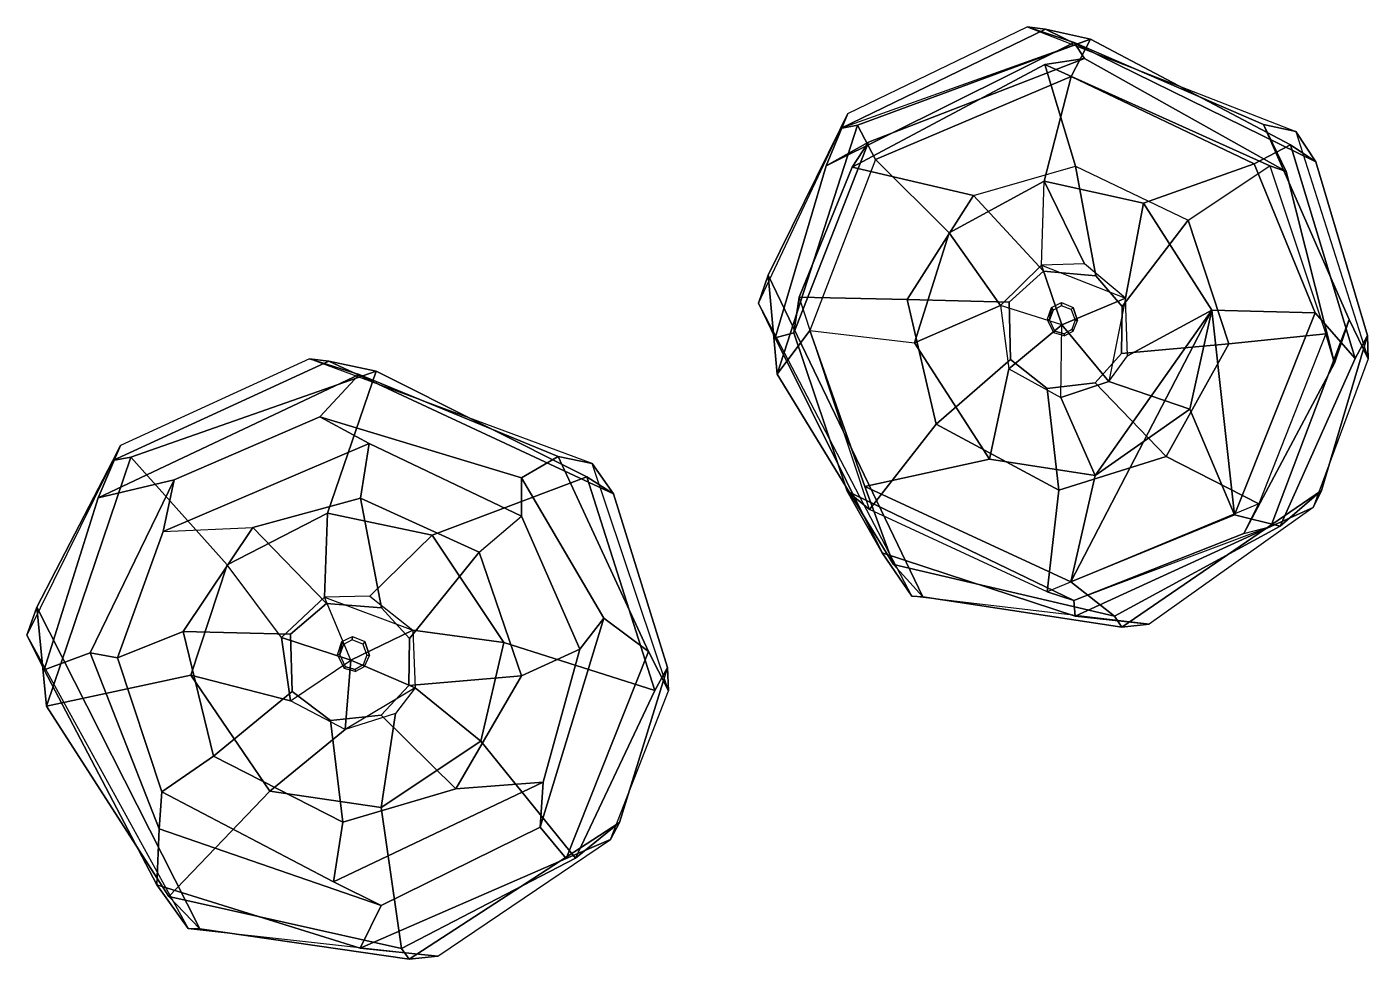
# Model space of a CAD drawing. Extents: x -6 to 11.6, y -2.5 to 13.7.
# Drawn here: x -5.96 to 0.74, y 9.02 to 13.68 of the extents above; entities that cross this region are included whole.
import ezdxf

# ---------------------------------------------------------------- set-up
doc = ezdxf.new("R2010")
doc.units = 0
doc.header["$LTSCALE"] = 1.25
doc.header["$MEASUREMENT"] = 0
doc.layers.get('0').update_dxf_attribs({"linetype": 'CONTINUOUS'})
doc.layers.add('PLANTS', color=3, linetype='CONTINUOUS')

# ---------------------------------------------------------------- blocks, each defined once
blk = doc.blocks.new('TRUNK')
at = {"color": 16}
mesh = blk.add_polyface(dxfattribs=at)
corners = [(-8.66, 3.14, 48), (-10.25, 3.05), (-7.38, 10.55), (-6.33, 8.95, 48), (-0.78, 13.55), (-0.87, 11.56, 48), (6.97, 10.58), (5.7, 9.2, 48), (8.28, 2.87, 48), (9.84, 2.71), (5.97, -2.7, 48), (6.87, -3.67), (0.9, -5.29, 48), (0.88, -6.5), (-5.87, -4.81), (-5.08, -3.81, 48)]
mesh.append_faces([[corners[k] for k in face] for face in [(8, 10, 11, 9), (15, 0, 1, 14)]], dxfattribs={"color": 16})
mesh.append_faces([[corners[k] for k in face] for face in [(0, 3, 0), (2, 3, 2), (4, 5, 4), (6, 9, 6), (10, 11, 10), (12, 15, 12)]], dxfattribs={"vtx0": -1, "color": 16})
mesh.append_faces([[corners[k] for k in face] for face in [(0, 2, 3)]], dxfattribs={"vtx0": -1, "vtx2": -1, "color": 16})
mesh.append_faces([[corners[k] for k in face] for face in [(0, 0, 1, 2), (2, 4, 5, 3), (4, 6, 7, 5), (6, 7, 8, 9), (10, 12, 13, 11), (12, 13, 14, 15)]], dxfattribs={"vtx3": -1, "color": 16})
blk = doc.blocks.new('HTRUNK')
blk.add_blockref('TRUNK', (0, 0))
blk = doc.blocks.new('HTREE2')
at = {"color": 122}
blk.add_point((0, 0), dxfattribs=at)
mesh = blk.add_polyface(dxfattribs=at)
corners = [(-6.88, 98.8, -48), (-12.93, 99.56, -60), (-72.24, 70.89, -60), (-74.64, 65.92, -48), (-101.67, 8.23, -60), (-98.52, 17.5, -48), (-51.02, -88.65, -60), (-47.4, -88.85, -48), (27.33, -97.84, -60), (18.29, -98.84, -48), (81.46, -59.28, -60), (84.26, -53.65, -48), (99.65, -10.12, -60), (99.39, -2.41, -48), (75.72, 65, -60), (82.37, 54.98, -48)]
mesh.append_faces([[corners[k] for k in face] for face in [(0, 3, 0), (3, 5, 3), (5, 7, 5), (7, 9, 7), (9, 11, 9), (11, 13, 11), (13, 15, 13), (15, 0, 15), (0, 3, 0)]], dxfattribs={"vtx0": -1, "color": 122})
mesh.append_faces([[corners[k] for k in face] for face in [(0, 1, 2, 3), (3, 2, 4, 5), (5, 4, 6, 7), (7, 6, 8, 9), (9, 8, 10, 11), (11, 10, 12, 13), (13, 12, 14, 15), (15, 14, 1, 0), (0, 1, 2, 3)]], dxfattribs={"vtx3": -1, "color": 122})
mesh = blk.add_polyface(dxfattribs=at)
corners = [(-79.33, 53.62, -72), (-72.24, 70.89, -60), (-101.67, 8.23, -60), (-96.19, -3.2, -72), (-51.02, -88.65, -60), (-60.89, -74.28, -72), (27.33, -97.84, -60), (2.89, -95.16, -72), (81.46, -59.28, -60), (67.53, -65.56, -72), (99.65, -10.12, -60), (93.39, 2.8, -72), (75.72, 65, -60), (65.04, 67.26, -72), (-12.93, 99.56, -60), (2.59, 94.34, -72)]
mesh.append_faces([[corners[k] for k in face] for face in [(0, 3, 0), (3, 5, 3), (5, 7, 5), (7, 9, 7), (9, 11, 9), (11, 13, 11), (13, 15, 13), (15, 0, 15)]], dxfattribs={"vtx0": -1, "color": 122})
mesh.append_faces([[corners[k] for k in face] for face in [(0, 1, 2, 3), (3, 2, 4, 5), (5, 4, 6, 7), (7, 6, 8, 9), (9, 8, 10, 11), (11, 10, 12, 13), (13, 12, 14, 15), (15, 14, 1, 0)]], dxfattribs={"vtx3": -1, "color": 122})
mesh = blk.add_polyface(dxfattribs=at)
corners = [(-69.02, 67.09, -36), (-74.64, 65.92, -48), (-98.52, 17.5, -48), (-95.49, -15.23, -36), (-47.4, -88.85, -48), (-57.16, -78.12, -36), (18.29, -98.84, -48), (15.87, -95.25, -36), (84.26, -53.65, -48), (70.54, -65.43, -36), (99.39, -2.41, -48), (95.36, -10.02, -36), (82.37, 54.98, -48), (74.06, 60.59, -36), (-6.88, 98.8, -48), (7.98, 95.49, -36)]
mesh.append_faces([[corners[k] for k in face] for face in [(0, 3, 0), (3, 5, 3), (5, 7, 5), (7, 9, 7), (9, 11, 9), (11, 13, 11), (13, 15, 13), (15, 0, 15)]], dxfattribs={"vtx0": -1, "color": 122})
mesh.append_faces([[corners[k] for k in face] for face in [(0, 1, 2, 3), (3, 2, 4, 5), (5, 4, 6, 7), (7, 6, 8, 9), (9, 8, 10, 11), (11, 10, 12, 13), (13, 12, 14, 15), (15, 14, 1, 0)]], dxfattribs={"vtx3": -1, "color": 122})
mesh = blk.add_polyface(dxfattribs=at)
corners = [(-55.44, 59.57, -84), (-79.33, 53.62, -72), (-96.19, -3.2, -72), (-81.83, 2.46, -84), (-60.89, -74.28, -72), (-60.18, -55.71, -84), (2.89, -95.16, -72), (9.53, -81.07, -84), (67.53, -65.56, -72), (59.45, -55.2, -84), (93.39, 2.8, -72), (79.42, 13.86, -84), (65.04, 67.26, -72), (53.52, 60.23, -84), (2.59, 94.34, -72), (-9.69, 80.35, -84)]
mesh.append_faces([[corners[k] for k in face] for face in [(0, 3, 0), (3, 5, 3), (5, 7, 5), (7, 9, 7), (9, 11, 9), (11, 13, 11), (13, 15, 13), (15, 0, 15)]], dxfattribs={"vtx0": -1, "color": 122})
mesh.append_faces([[corners[k] for k in face] for face in [(0, 1, 2, 3), (3, 2, 4, 5), (5, 4, 6, 7), (7, 6, 8, 9), (9, 8, 10, 11), (11, 10, 12, 13), (13, 12, 14, 15), (15, 14, 1, 0)]], dxfattribs={"vtx3": -1, "color": 122})
mesh = blk.add_polyface(dxfattribs=at)
corners = [(-50.2, -4.93, -12), (-95.49, -15.23, -36), (-69.02, 67.09, -36), (-38.76, 31.45, -12), (7.98, 95.49, -36), (-7.35, 48.59, -12), (74.06, 60.59, -36), (25.49, 41.3, -12), (95.36, -10.02, -36), (48.02, 5.87, -12), (70.54, -65.43, -36), (40.81, -26.77, -12), (15.87, -95.25, -36), (9.47, -48.7, -12), (-57.16, -78.12, -36), (-25.44, -43.35, -12)]
mesh.append_faces([[corners[k] for k in face] for face in [(0, 3, 0), (3, 5, 3), (5, 7, 5), (7, 9, 7), (9, 11, 9), (11, 13, 11), (13, 15, 13), (15, 0, 15)]], dxfattribs={"vtx0": -1, "color": 122})
mesh.append_faces([[corners[k] for k in face] for face in [(0, 1, 2, 3), (3, 2, 4, 5), (5, 4, 6, 7), (7, 6, 8, 9), (9, 8, 10, 11), (11, 10, 12, 13), (13, 12, 14, 15), (15, 14, 1, 0)]], dxfattribs={"vtx3": -1, "color": 122})
mesh = blk.add_polyface(dxfattribs=at)
corners = [(-58.88, 42.53, -96), (-55.44, 59.57, -84), (-9.69, 80.35, -84), (5.72, 71.54, -96), (-81.83, 2.46, -84), (-73.21, 0.8, -96), (-60.18, -55.71, -84), (-59.35, -43.52, -96), (9.53, -81.07, -84), (-5.42, -73.28, -96), (59.45, -55.2, -84), (60.31, -40.38, -96), (79.42, 13.86, -84), (71.9, 3.64, -96), (53.52, 60.23, -84), (53.6, 47.54, -96)]
mesh.append_faces([[corners[k] for k in face] for face in [(0, 3, 0), (0, 5, 0), (5, 7, 5), (7, 9, 7), (9, 11, 9), (11, 13, 11), (13, 15, 13), (15, 3, 15), (3, 0, 3)]], dxfattribs={"vtx0": -1, "color": 122})
mesh.append_faces([[corners[k] for k in face] for face in [(0, 1, 2, 3), (0, 1, 4, 5), (5, 4, 6, 7), (7, 6, 8, 9), (9, 8, 10, 11), (11, 10, 12, 13), (13, 12, 14, 15), (15, 14, 2, 3), (3, 2, 1, 0)]], dxfattribs={"vtx3": -1, "color": 122})
mesh = blk.add_polyface(dxfattribs=at)
corners = [(5.72, 71.54, -96), (3.04, 53.55, -108), (40.23, 35.69, -108), (53.6, 47.54, -96), (71.9, 3.64, -96), (53.59, -5.2, -108), (60.31, -40.38, -96), (32.95, -42.5, -108), (-5.42, -73.28, -96), (-2.55, -53.58, -108), (-59.35, -43.52, -96), (-43.06, -31.72, -108), (-73.21, 0.8, -96), (-52.59, 9.45, -108), (-58.88, 42.53, -96), (-30.72, 43.81, -108)]
mesh.append_faces([[corners[k] for k in face] for face in [(0, 3, 0), (2, 5, 2), (5, 7, 5), (7, 9, 7), (9, 11, 9), (11, 13, 11), (13, 15, 13), (14, 0, 14)]], dxfattribs={"vtx0": -1, "color": 122})
mesh.append_faces([[corners[k] for k in face] for face in [(0, 1, 2, 3), (2, 3, 4, 5), (5, 4, 6, 7), (7, 6, 8, 9), (9, 8, 10, 11), (11, 10, 12, 13), (13, 12, 14, 15), (14, 15, 1, 0)]], dxfattribs={"vtx3": -1, "color": 122})
mesh = blk.add_polyface(dxfattribs=at)
corners = [(-18.93, 8.57, -113), (-52.59, 9.45, -108), (-43.06, -31.72, -108), (-18.42, -10.37, -113), (-2.55, -53.58, -108), (-6.41, -19.99, -113), (32.95, -42.5, -108), (9.54, -18.14, -113), (53.59, -5.2, -108), (18.2, -8.42, -113), (40.23, 35.69, -108), (18.37, 7.18, -113), (3.04, 53.55, -108), (9.67, 17.24, -113), (-30.72, 43.81, -108), (-7.62, 18.76, -113)]
mesh.append_faces([[corners[k] for k in face] for face in [(0, 3, 0), (3, 5, 3), (5, 7, 5), (7, 9, 7), (9, 11, 9), (11, 13, 11), (13, 15, 13), (15, 0, 15)]], dxfattribs={"vtx0": -1, "color": 122})
mesh.append_faces([[corners[k] for k in face] for face in [(0, 1, 2, 3), (3, 2, 4, 5), (5, 4, 6, 7), (7, 6, 8, 9), (9, 8, 10, 11), (11, 10, 12, 13), (13, 12, 14, 15), (15, 14, 1, 0)]], dxfattribs={"vtx3": -1, "color": 122})
mesh = blk.add_polyface(dxfattribs=at)
corners = [(-21.74, 7.47, -4), (-38.76, 31.45, -12), (-7.35, 48.59, -12), (-8.22, 20.82, -4), (25.49, 41.3, -12), (5.93, 21.19, -4), (19.5, 9.85, -4), (48.02, 5.87, -12), (20.19, -9.21, -4), (40.81, -26.77, -12), (13.96, -17.66, -4), (9.47, -48.7, -12), (-1.8, -22.95, -4), (-25.44, -43.35, -12), (-18.98, -13.5, -4), (-50.2, -4.93, -12)]
mesh.append_faces([[corners[k] for k in face] for face in [(2, 4, 5, 3)]], dxfattribs={"color": 122})
mesh.append_faces([[corners[k] for k in face] for face in [(0, 3, 0), (5, 4, 5), (6, 7, 6), (8, 9, 8), (10, 11, 10), (12, 13, 12), (14, 15, 14)]], dxfattribs={"vtx0": -1, "color": 122})
mesh.append_faces([[corners[k] for k in face] for face in [(0, 1, 2, 3), (5, 6, 7, 4), (6, 8, 9, 7), (8, 10, 11, 9), (10, 12, 13, 11), (12, 14, 15, 13), (14, 0, 1, 15)]], dxfattribs={"vtx3": -1, "color": 122})
mesh = blk.add_polyface(dxfattribs=at)
corners = [(-18.98, -13.5, -4), (0, 0), (-1.8, -22.95, -4), (20.19, -9.21, -4), (19.5, 9.85, -4), (-8.22, 20.82, -4), (-21.74, 7.47, -4)]
mesh.append_faces([[corners[k] for k in face] for face in [(0, 1, 2, 0), (1, 5, 4, 1), (1, 5, 6, 1), (1, 6, 0, 1)]], dxfattribs={"color": 122})
mesh.append_faces([[corners[k] for k in face] for face in [(1, 1, 4)]], dxfattribs={"vtx0": -1, "color": 122})
mesh.append_faces([[corners[k] for k in face] for face in [(1, 1, 4), (1, 4, 3), (1, 3, 1)]], dxfattribs={"vtx0": -1, "vtx2": -1, "color": 122})
mesh.append_faces([[corners[k] for k in face] for face in [(1, 3, 2, 1)]], dxfattribs={"vtx3": -1, "color": 122})
blk = doc.blocks.new('FTREE2')
at = {"yscale": 0.95, "zscale": 1.5}
blk.add_blockref('HTREE2', (-0.89, 0, 199.87), dxfattribs=at)
at = {"xscale": 0.5, "yscale": 0.55}
blk.add_blockref('HTRUNK', (0, 0), dxfattribs=at)
blk = doc.blocks.new('T41')
at = {"xscale": 0.005305706757857289, "yscale": 0.005305706757857289, "zscale": 0.005305706757857289}
blk.add_blockref('FTREE2', (-0.0011, 0, 0.002), dxfattribs=at)
blk = doc.blocks.new('HTREE3')
at = {"color": 3}
blk.add_point((0, 0), dxfattribs=at)
mesh = blk.add_polyface(dxfattribs=at)
corners = [(-73.14, 64.89, -48), (-70.74, 69.86, -60), (-11.43, 98.53, -60), (-5.38, 97.77, -48), (77.22, 63.97, -60), (83.87, 53.94, -48), (101.16, -11.15, -60), (100.89, -3.45, -48), (82.96, -60.31, -60), (85.76, -54.69, -48), (28.83, -98.88, -60), (19.79, -99.87, -48), (-49.52, -89.68, -60), (-45.9, -89.88, -48), (-100.17, 7.2, -60), (-97.02, 16.47, -48)]
mesh.append_faces([[corners[k] for k in face] for face in [(0, 3, 0), (3, 5, 3), (5, 7, 5), (7, 9, 7), (9, 11, 9), (11, 13, 11), (13, 15, 13), (15, 0, 15), (0, 3, 0), (3, 5, 3)]], dxfattribs={"vtx0": -1, "color": 3})
mesh.append_faces([[corners[k] for k in face] for face in [(0, 1, 2, 3), (3, 2, 4, 5), (5, 4, 6, 7), (7, 6, 8, 9), (9, 8, 10, 11), (11, 10, 12, 13), (13, 12, 14, 15), (15, 14, 1, 0), (0, 1, 2, 3), (3, 2, 4, 5)]], dxfattribs={"vtx3": -1, "color": 3})
mesh = blk.add_polyface(dxfattribs=at)
corners = [(-77.83, 52.59, -72), (-70.74, 69.86, -60), (-11.43, 98.53, -60), (4.09, 93.3, -72), (77.22, 63.97, -60), (66.54, 66.23, -72), (101.16, -11.15, -60), (94.89, 1.77, -72), (82.96, -60.31, -60), (69.03, -66.59, -72), (28.83, -98.88, -60), (4.39, -96.19, -72), (-49.52, -89.68, -60), (-59.38, -75.31, -72), (-100.17, 7.2, -60), (-94.69, -4.23, -72)]
mesh.append_faces([[corners[k] for k in face] for face in [(0, 3, 0), (3, 5, 3), (5, 7, 5), (7, 9, 7), (9, 11, 9), (11, 13, 11), (13, 15, 13), (15, 0, 15), (0, 3, 0)]], dxfattribs={"vtx0": -1, "color": 3})
mesh.append_faces([[corners[k] for k in face] for face in [(0, 1, 2, 3), (3, 2, 4, 5), (5, 4, 6, 7), (7, 6, 8, 9), (9, 8, 10, 11), (11, 10, 12, 13), (13, 12, 14, 15), (15, 14, 1, 0), (0, 1, 2, 3)]], dxfattribs={"vtx3": -1, "color": 3})
mesh = blk.add_polyface(dxfattribs=at)
corners = [(-67.52, 66.06, -36), (-73.14, 64.89, -48), (-97.02, 16.47, -48), (-93.99, -16.26, -36), (-5.38, 97.77, -48), (9.48, 94.46, -36), (83.87, 53.94, -48), (75.56, 59.55, -36), (100.89, -3.45, -48), (96.86, -11.05, -36), (85.76, -54.69, -48), (72.05, -66.46, -36), (19.79, -99.87, -48), (17.37, -96.28, -36), (-45.9, -89.88, -48), (-55.66, -79.15, -36)]
mesh.append_faces([[corners[k] for k in face] for face in [(0, 3, 0), (0, 5, 0), (5, 7, 5), (7, 9, 7), (9, 11, 9), (11, 13, 11), (13, 15, 13), (15, 3, 15), (3, 0, 3), (0, 5, 1)]], dxfattribs={"vtx0": -1, "color": 3})
mesh.append_faces([[corners[k] for k in face] for face in [(0, 1, 2, 3), (0, 1, 4, 5), (5, 4, 6, 7), (7, 6, 8, 9), (9, 8, 10, 11), (11, 10, 12, 13), (13, 12, 14, 15), (15, 14, 2, 3), (3, 2, 1, 0), (0, 1, 4, 5)]], dxfattribs={"vtx3": -1, "color": 3})
mesh = blk.add_polyface(dxfattribs=at)
corners = [(-77.83, 52.59, -72), (-63.83, 60.42, -84), (7.45, 88.02, -84), (4.09, 93.3, -72), (74.07, 50.69, -84), (66.54, 66.23, -72), (90.06, -12.66, -84), (94.89, 1.77, -72), (60.12, -68.93, -84), (69.03, -66.59, -72), (3.9, -91.05, -84), (4.39, -96.19, -72), (-70.89, -54.88, -84), (-59.38, -75.31, -72), (-88.56, -2.61, -84), (-94.69, -4.23, -72)]
mesh.append_faces([[corners[k] for k in face] for face in [(9, 10, 11, 9)]], dxfattribs={"color": 3})
mesh.append_faces([[corners[k] for k in face] for face in [(0, 3, 0), (3, 5, 3), (5, 7, 5), (7, 9, 7), (11, 13, 11), (13, 15, 13), (15, 0, 15), (0, 3, 0)]], dxfattribs={"vtx0": -1, "color": 3})
mesh.append_faces([[corners[k] for k in face] for face in [(0, 1, 2, 3), (3, 2, 4, 5), (5, 4, 6, 7), (7, 6, 8, 9), (11, 10, 12, 13), (13, 12, 14, 15), (15, 14, 1, 0), (0, 1, 2, 3)]], dxfattribs={"vtx3": -1, "color": 3})
mesh = blk.add_polyface(dxfattribs=at)
corners = [(-61.61, 54.7, -24), (-67.52, 66.06, -36), (9.48, 94.46, -36), (3.07, 82.09, -24), (75.56, 59.55, -36), (63.48, 53.27, -24), (96.86, -11.05, -36), (83.69, 4.03, -24), (72.05, -66.46, -36), (57.03, -62.78, -24), (17.37, -96.28, -36), (3.01, -84.94, -24), (-55.66, -79.15, -36), (-65.12, -53.42, -24), (-93.99, -16.26, -36), (-83.26, -1.81, -24)]
mesh.append_faces([[corners[k] for k in face] for face in [(15, 14, 1, 0)]], dxfattribs={"color": 3})
mesh.append_faces([[corners[k] for k in face] for face in [(0, 3, 0), (3, 5, 3), (5, 7, 5), (7, 9, 7), (9, 11, 9), (11, 13, 11), (13, 15, 13)]], dxfattribs={"vtx0": -1, "color": 3})
mesh.append_faces([[corners[k] for k in face] for face in [(0, 1, 2, 3), (3, 2, 4, 5), (5, 4, 6, 7), (7, 6, 8, 9), (9, 8, 10, 11), (11, 10, 12, 13), (13, 12, 14, 15)]], dxfattribs={"vtx3": -1, "color": 3})
mesh = blk.add_polyface(dxfattribs=at)
corners = [(-88.56, -2.61, -84), (-86.76, 9.17, -96), (-69.26, 52.17, -96), (-63.83, 60.42, -84), (-5.58, 86.05, -96), (7.45, 88.02, -84), (68.73, 52.6, -96), (74.07, 50.69, -84), (87.14, -2.99, -96), (90.06, -12.66, -84), (65.01, -59.13, -96), (60.12, -68.93, -84), (-4.85, -88.16, -96), (3.9, -91.05, -84), (-63.53, -60.95, -96), (-70.89, -54.88, -84)]
mesh.append_faces([[corners[k] for k in face] for face in [(0, 3, 0), (3, 5, 3), (5, 7, 5), (7, 9, 7), (9, 11, 9), (11, 13, 11), (13, 15, 13), (15, 0, 15)]], dxfattribs={"vtx0": -1, "color": 3})
mesh.append_faces([[corners[k] for k in face] for face in [(0, 1, 2, 3), (3, 2, 4, 5), (5, 4, 6, 7), (7, 6, 8, 9), (9, 8, 10, 11), (11, 10, 12, 13), (13, 12, 14, 15), (15, 14, 1, 0)]], dxfattribs={"vtx3": -1, "color": 3})
mesh = blk.add_polyface(dxfattribs=at)
corners = [(-86.76, 9.17, -96), (-51.09, 8.42, -108), (-29.22, 42.78, -108), (-69.26, 52.17, -96), (4.54, 52.52, -108), (-5.58, 86.05, -96), (41.74, 34.66, -108), (68.73, 52.6, -96), (87.14, -2.99, -96), (55.09, -6.23, -108), (65.01, -59.13, -96), (34.45, -43.53, -108), (-4.85, -88.16, -96), (-1.05, -54.61, -108), (-63.53, -60.95, -96), (-41.56, -32.76, -108)]
mesh.append_faces([[corners[k] for k in face] for face in [(0, 3, 0), (3, 5, 3), (5, 7, 5), (6, 9, 6), (9, 11, 9), (11, 13, 11), (13, 15, 13), (15, 1, 15), (1, 2, 1)]], dxfattribs={"vtx0": -1, "color": 3})
mesh.append_faces([[corners[k] for k in face] for face in [(0, 1, 2, 3), (3, 2, 4, 5), (5, 4, 6, 7), (6, 7, 8, 9), (9, 8, 10, 11), (11, 10, 12, 13), (13, 12, 14, 15), (15, 14, 0, 1), (1, 0, 3, 2)]], dxfattribs={"vtx3": -1, "color": 3})
mesh = blk.add_polyface(dxfattribs=at)
corners = [(-37.26, 30.42, -12), (-61.61, 54.7, -24), (-83.26, -1.81, -24), (-48.69, -5.96, -12), (3.07, 82.09, -24), (-5.85, 47.56, -12), (63.48, 53.27, -24), (26.99, 40.27, -12), (83.69, 4.03, -24), (49.52, 4.84, -12), (57.03, -62.78, -24), (42.31, -27.8, -12), (3.01, -84.94, -24), (10.97, -49.74, -12), (-65.12, -53.42, -24), (-23.94, -44.38, -12)]
mesh.append_faces([[corners[k] for k in face] for face in [(0, 3, 0), (0, 5, 0), (5, 7, 5), (7, 9, 7), (9, 13, 11), (13, 15, 13), (15, 3, 15)]], dxfattribs={"vtx0": -1, "color": 3})
mesh.append_faces([[corners[k] for k in face] for face in [(9, 11, 9), (9, 9, 11), (9, 11, 10), (9, 10, 12), (9, 12, 13)]], dxfattribs={"vtx0": -1, "vtx2": -1, "color": 3})
mesh.append_faces([[corners[k] for k in face] for face in [(0, 1, 2, 3), (0, 1, 4, 5), (5, 4, 6, 7), (7, 6, 8, 9), (9, 8, 10, 11), (13, 12, 14, 15), (15, 14, 2, 3)]], dxfattribs={"vtx3": -1, "color": 3})
mesh = blk.add_polyface(dxfattribs=at)
corners = [(-17.43, 7.54, -113), (-51.09, 8.42, -108), (-29.22, 42.78, -108), (-6.12, 17.73, -113), (4.54, 52.52, -108), (11.17, 16.21, -113), (41.74, 34.66, -108), (19.87, 6.14, -113), (55.09, -6.23, -108), (19.7, -9.45, -113), (34.45, -43.53, -108), (11.04, -19.18, -113), (-1.05, -54.61, -108), (-4.91, -21.02, -113), (-41.56, -32.76, -108), (-16.92, -11.4, -113)]
mesh.append_faces([[corners[k] for k in face] for face in [(0, 3, 0), (3, 5, 3), (5, 7, 5), (7, 9, 7), (9, 11, 9), (11, 13, 11), (13, 15, 13), (15, 0, 15), (0, 3, 0)]], dxfattribs={"vtx0": -1, "color": 3})
mesh.append_faces([[corners[k] for k in face] for face in [(0, 1, 2, 3), (3, 2, 4, 5), (5, 4, 6, 7), (7, 6, 8, 9), (9, 8, 10, 11), (11, 10, 12, 13), (13, 12, 14, 15), (15, 14, 1, 0), (0, 1, 2, 3)]], dxfattribs={"vtx3": -1, "color": 3})
mesh = blk.add_polyface(dxfattribs=at)
corners = [(-20.23, 6.44, -4), (-37.26, 30.42, -12), (-48.69, -5.96, -12), (-6.72, 19.79, -4), (-5.85, 47.56, -12), (-17.48, -14.53, -4), (-23.94, -44.38, -12), (-0.3, -23.98, -4), (10.97, -49.74, -12), (15.46, -18.69, -4), (42.31, -27.8, -12), (21.69, -10.25, -4), (49.52, 4.84, -12), (21, 8.82, -4), (26.99, 40.27, -12), (7.43, 20.16, -4)]
mesh.append_faces([[corners[k] for k in face] for face in [(0, 1, 2, 0), (15, 3, 4, 15)]], dxfattribs={"color": 3})
mesh.append_faces([[corners[k] for k in face] for face in [(0, 1, 0), (0, 2, 0), (5, 6, 5), (7, 8, 7), (9, 10, 9), (11, 12, 11), (13, 14, 13)]], dxfattribs={"vtx0": -1, "color": 3})
mesh.append_faces([[corners[k] for k in face] for face in [(0, 3, 4, 1), (0, 5, 6, 2), (5, 7, 8, 6), (7, 9, 10, 8), (9, 11, 12, 10), (11, 13, 14, 12), (13, 15, 4, 14)]], dxfattribs={"vtx3": -1, "color": 3})
mesh = blk.add_polyface(dxfattribs=at)
corners = [(0, 0), (-17.48, -14.53, -4), (-0.3, -23.98, -4), (15.46, -18.69, -4), (21, 8.82, -4), (-6.72, 19.79, -4), (-20.23, 6.44, -4)]
mesh.append_faces([[corners[k] for k in face] for face in [(0, 1, 2, 0), (0, 3, 2, 0), (0, 4, 3, 0), (0, 5, 4, 0), (0, 6, 5, 0), (0, 6, 1, 0)]], dxfattribs={"color": 3})
blk = doc.blocks.new('FTREE3')
at = {"zscale": 1.4}
blk.add_blockref('HTREE3', (-0.26, 0, 193.83), dxfattribs=at)
at = {"xscale": 0.5, "yscale": 0.55, "zscale": 0.9}
blk.add_blockref('HTRUNK', (0, 0), dxfattribs=at)
blk = doc.blocks.new('T43')
at = {"xscale": 0.005040421419964426, "yscale": 0.005040421419964426, "zscale": 0.005040421419964426}
blk.add_blockref('FTREE3', (-0.0021, 0, 0.0017), dxfattribs=at)

msp = doc.modelspace()

# ---------------------------------------------------------------- block references
at = {"layer": 'PLANTS', "xscale": 3, "yscale": 3, "zscale": 3}
for name, p in [('T43', (-0.778, 12.188)), ('T41', (-4.322, 10.513))]:
    msp.add_blockref(name, p, dxfattribs=at)

doc.saveas('drawing.dxf')
